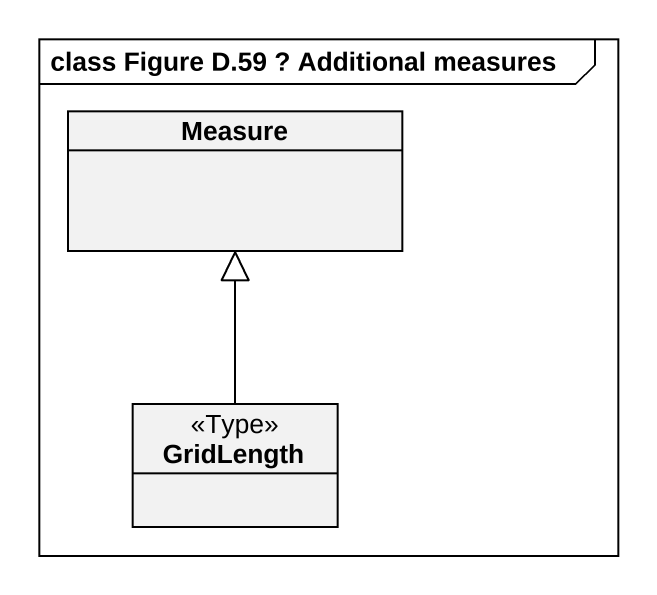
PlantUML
@startuml
mainframe class Figure D.59 ? Additional measures
hide circle
hide empty members
class Measure
class GridLength <<Type>>
GridLength -up-|> Measure
@enduml
